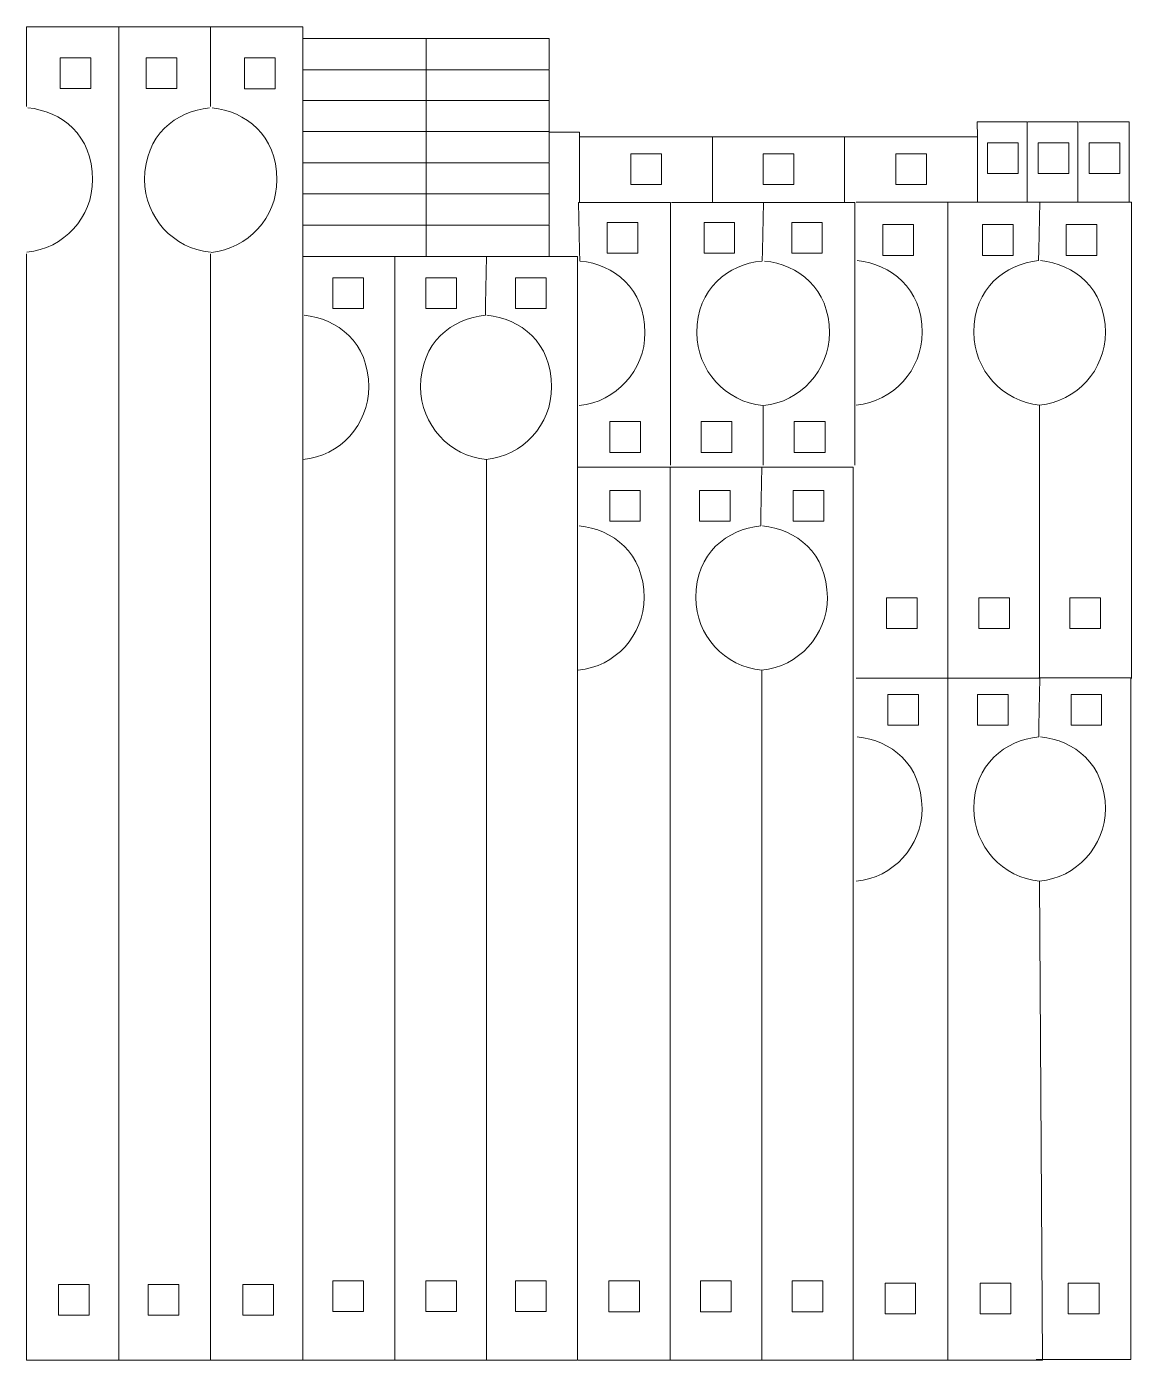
# Model space of a CAD drawing. Header units: inches. Extents: x -12 to 12, y -13.7 to 10.8.
# Drawn here: x -11.73 to -3.21, y -12.7 to -2.42 of the extents above; entities that cross this region are included whole.
import ezdxf

# ---------------------------------------------------------------- set-up
doc = ezdxf.new("R2010")
doc.units = ezdxf.units.IN
doc.header["$MEASUREMENT"] = 0
doc.layers.add('Layer 1', color=7, linetype='Continuous')

msp = doc.modelspace()

# ---------------------------------------------------------------- linework, layer by layer
at = {"layer": 'Layer 1', "color": 240, "lineweight": 9}
for points in [[(-11.47, -2.897), (-11.234, -2.897), (-11.234, -2.661), (-11.47, -2.661), (-11.47, -2.897)], [(-10.807, -2.897), (-10.571, -2.897), (-10.571, -2.661), (-10.807, -2.661), (-10.807, -2.897)], [(-10.049, -2.898), (-9.813, -2.898), (-9.813, -2.661), (-10.049, -2.661), (-10.049, -2.898)], [(-7.07, -3.637), (-6.834, -3.637), (-6.834, -3.401), (-7.07, -3.401), (-7.07, -3.637)], [(-6.052, -3.637), (-5.815, -3.637), (-5.815, -3.401), (-6.052, -3.401), (-6.052, -3.637)], [(-5.028, -3.637), (-4.792, -3.637), (-4.792, -3.401), (-5.028, -3.401), (-5.028, -3.637)], [(-7.253, -4.165), (-7.016, -4.165), (-7.016, -3.929), (-7.253, -3.929), (-7.253, -4.165)], [(-6.507, -4.165), (-6.271, -4.165), (-6.271, -3.929), (-6.507, -3.929), (-6.507, -4.165)], [(-5.831, -4.165), (-5.595, -4.165), (-5.595, -3.929), (-5.831, -3.929), (-5.831, -4.165)], [(-5.128, -4.182), (-4.892, -4.182), (-4.892, -3.945), (-5.128, -3.945), (-5.128, -4.182)], [(-4.36, -4.182), (-4.124, -4.182), (-4.124, -3.945), (-4.36, -3.945), (-4.36, -4.182)], [(-3.715, -4.182), (-3.478, -4.182), (-3.478, -3.945), (-3.715, -3.945), (-3.715, -4.182)], [(-9.369, -4.591), (-9.133, -4.591), (-9.133, -4.355), (-9.369, -4.355), (-9.369, -4.591)], [(-8.651, -4.591), (-8.415, -4.591), (-8.415, -4.355), (-8.651, -4.355), (-8.651, -4.591)], [(-7.96, -4.591), (-7.723, -4.591), (-7.723, -4.355), (-7.96, -4.355), (-7.96, -4.591)], [(-7.232, -5.7), (-6.996, -5.7), (-6.996, -5.463), (-7.232, -5.463), (-7.232, -5.7)], [(-6.528, -5.7), (-6.292, -5.7), (-6.292, -5.463), (-6.528, -5.463), (-6.528, -5.7)], [(-5.811, -5.7), (-5.574, -5.7), (-5.574, -5.463), (-5.811, -5.463), (-5.811, -5.7)], [(-7.234, -6.231), (-6.998, -6.231), (-6.998, -5.995), (-7.234, -5.995), (-7.234, -6.231)], [(-6.541, -6.231), (-6.305, -6.231), (-6.305, -5.995), (-6.541, -5.995), (-6.541, -6.231)], [(-5.82, -6.231), (-5.584, -6.231), (-5.584, -5.995), (-5.82, -5.995), (-5.82, -6.231)], [(-5.1, -7.057), (-4.864, -7.057), (-4.864, -6.82), (-5.1, -6.82), (-5.1, -7.057)], [(-4.388, -7.057), (-4.151, -7.057), (-4.151, -6.82), (-4.388, -6.82), (-4.388, -7.057)], [(-3.687, -7.057), (-3.451, -7.057), (-3.451, -6.82), (-3.687, -6.82), (-3.687, -7.057)], [(-5.09, -7.802), (-4.854, -7.802), (-4.854, -7.566), (-5.09, -7.566), (-5.09, -7.802)], [(-4.398, -7.802), (-4.161, -7.802), (-4.161, -7.566), (-4.398, -7.566), (-4.398, -7.802)], [(-3.677, -7.802), (-3.441, -7.802), (-3.441, -7.566), (-3.677, -7.566), (-3.677, -7.802)], [(-11.484, -12.348), (-11.247, -12.348), (-11.247, -12.112), (-11.484, -12.112), (-11.484, -12.348)], [(-10.793, -12.348), (-10.557, -12.348), (-10.557, -12.112), (-10.793, -12.112), (-10.793, -12.348)], [(-10.063, -12.349), (-9.827, -12.349), (-9.827, -12.113), (-10.063, -12.113), (-10.063, -12.349)], [(-9.369, -12.32), (-9.133, -12.32), (-9.133, -12.084), (-9.369, -12.084), (-9.369, -12.32)], [(-8.651, -12.32), (-8.415, -12.32), (-8.415, -12.084), (-8.651, -12.084), (-8.651, -12.32)], [(-7.96, -12.32), (-7.723, -12.32), (-7.723, -12.084), (-7.96, -12.084), (-7.96, -12.32)], [(-7.241, -12.322), (-7.004, -12.322), (-7.004, -12.085), (-7.241, -12.085), (-7.241, -12.322)], [(-6.534, -12.322), (-6.298, -12.322), (-6.298, -12.085), (-6.534, -12.085), (-6.534, -12.322)], [(-5.827, -12.322), (-5.591, -12.322), (-5.591, -12.085), (-5.827, -12.085), (-5.827, -12.322)], [(-5.111, -12.337), (-4.875, -12.337), (-4.875, -12.101), (-5.111, -12.101), (-5.111, -12.337)], [(-4.377, -12.337), (-4.141, -12.337), (-4.141, -12.101), (-4.377, -12.101), (-4.377, -12.337)], [(-3.698, -12.337), (-3.461, -12.337), (-3.461, -12.101), (-3.698, -12.101), (-3.698, -12.337)]]:
    msp.add_lwpolyline(points, close=True, dxfattribs=at)
for points, knots in [([(-11.73, -3.035), (-11.73, -3.035), (-11.73, -2.42), (-11.73, -2.42), (-11.73, -2.42), (-11.73, -2.42), (-11.021, -2.42), (-11.021, -2.42)], [0, 0, 0, 0, 0.333333, 0.333333, 0.333333, 0.333333, 1, 1, 1, 1]), ([(-10.311, -3.035), (-10.311, -3.035), (-10.311, -2.42), (-10.311, -2.42), (-10.311, -2.42), (-10.311, -2.42), (-11.02, -2.42), (-11.02, -2.42), (-11.02, -2.42), (-11.02, -2.42), (-11.02, -12.696), (-11.02, -12.696), (-11.02, -12.696), (-11.02, -12.696), (-10.311, -12.696), (-10.311, -12.696), (-10.311, -12.696), (-10.311, -12.696), (-10.311, -4.17), (-10.311, -4.17)], [0, 0, 0, 0, 0.166667, 0.166667, 0.166667, 0.166667, 0.333333, 0.333333, 0.333333, 0.333333, 0.5, 0.5, 0.5, 0.5, 0.666667, 0.666667, 0.666667, 0.666667, 1, 1, 1, 1]), ([(-10.309, -2.421), (-10.309, -2.421), (-9.601, -2.421), (-9.601, -2.421), (-9.601, -2.421), (-9.601, -2.421), (-9.601, -12.696), (-9.601, -12.696), (-9.601, -12.696), (-9.601, -12.696), (-10.309, -12.696), (-10.309, -12.696)], [0, 0, 0, 0, 0.25, 0.25, 0.25, 0.25, 0.5, 0.5, 0.5, 0.5, 1, 1, 1, 1]), ([(-9.595, -2.512), (-9.595, -2.512), (-8.65, -2.512), (-8.65, -2.512), (-8.65, -2.512), (-8.65, -2.512), (-8.65, -2.748), (-8.65, -2.748)], [0, 0, 0, 0, 0.333333, 0.333333, 0.333333, 0.333333, 1, 1, 1, 1]), ([(-8.646, -2.512), (-8.646, -2.512), (-7.701, -2.512), (-7.701, -2.512), (-7.701, -2.512), (-7.701, -2.512), (-7.701, -2.748), (-7.701, -2.748)], [0, 0, 0, 0, 0.333333, 0.333333, 0.333333, 0.333333, 1, 1, 1, 1]), ([(-9.595, -2.752), (-9.595, -2.752), (-8.65, -2.752), (-8.65, -2.752), (-8.65, -2.752), (-8.65, -2.752), (-8.65, -2.988), (-8.65, -2.988)], [0, 0, 0, 0, 0.333333, 0.333333, 0.333333, 0.333333, 1, 1, 1, 1]), ([(-8.646, -2.752), (-8.646, -2.752), (-7.701, -2.752), (-7.701, -2.752), (-7.701, -2.752), (-7.701, -2.752), (-7.701, -2.988), (-7.701, -2.988)], [0, 0, 0, 0, 0.333333, 0.333333, 0.333333, 0.333333, 1, 1, 1, 1]), ([(-11.721, -3.045), (-11.462, -3.071), (-11.221, -3.255), (-11.221, -3.598), (-11.221, -3.598), (-11.221, -3.89), (-11.443, -4.13), (-11.728, -4.158)], [0, 0, 0, 0, 0.333333, 0.333333, 0.333333, 0.333333, 1, 1, 1, 1]), ([(-10.32, -3.046), (-10.579, -3.071), (-10.82, -3.255), (-10.82, -3.598), (-10.82, -3.598), (-10.82, -3.89), (-10.598, -4.13), (-10.313, -4.158)], [0, 0, 0, 0, 0.333333, 0.333333, 0.333333, 0.333333, 1, 1, 1, 1]), ([(-10.3, -3.046), (-10.041, -3.072), (-9.8, -3.256), (-9.8, -3.599), (-9.8, -3.599), (-9.8, -3.891), (-10.023, -4.131), (-10.308, -4.159)], [0, 0, 0, 0, 0.333333, 0.333333, 0.333333, 0.333333, 1, 1, 1, 1]), ([(-9.595, -2.988), (-9.595, -2.988), (-8.65, -2.988), (-8.65, -2.988), (-8.65, -2.988), (-8.65, -2.988), (-8.65, -3.224), (-8.65, -3.224)], [0, 0, 0, 0, 0.333333, 0.333333, 0.333333, 0.333333, 1, 1, 1, 1]), ([(-8.646, -2.988), (-8.646, -2.988), (-7.701, -2.988), (-7.701, -2.988), (-7.701, -2.988), (-7.701, -2.988), (-7.701, -3.224), (-7.701, -3.224)], [0, 0, 0, 0, 0.333333, 0.333333, 0.333333, 0.333333, 1, 1, 1, 1]), ([(-4.399, -3.269), (-4.399, -3.269), (-4.401, -3.153), (-4.401, -3.153), (-4.401, -3.153), (-4.401, -3.153), (-4.014, -3.153), (-4.014, -3.153), (-4.014, -3.153), (-4.014, -3.153), (-4.014, -3.771), (-4.014, -3.771)], [0, 0, 0, 0, 0.25, 0.25, 0.25, 0.25, 0.5, 0.5, 0.5, 0.5, 1, 1, 1, 1]), ([(-4.011, -3.153), (-4.011, -3.153), (-3.624, -3.153), (-3.624, -3.153), (-3.624, -3.153), (-3.624, -3.153), (-3.624, -3.771), (-3.624, -3.771)], [0, 0, 0, 0, 0.333333, 0.333333, 0.333333, 0.333333, 1, 1, 1, 1]), ([(-3.617, -3.153), (-3.617, -3.153), (-3.23, -3.153), (-3.23, -3.153), (-3.23, -3.153), (-3.23, -3.153), (-3.23, -3.771), (-3.23, -3.771)], [0, 0, 0, 0, 0.333333, 0.333333, 0.333333, 0.333333, 1, 1, 1, 1]), ([(-9.595, -3.228), (-9.595, -3.228), (-8.65, -3.228), (-8.65, -3.228), (-8.65, -3.228), (-8.65, -3.228), (-8.65, -3.464), (-8.65, -3.464)], [0, 0, 0, 0, 0.333333, 0.333333, 0.333333, 0.333333, 1, 1, 1, 1]), ([(-8.646, -3.228), (-8.646, -3.228), (-7.701, -3.228), (-7.701, -3.228), (-7.701, -3.228), (-7.701, -3.228), (-7.701, -3.464), (-7.701, -3.464)], [0, 0, 0, 0, 0.333333, 0.333333, 0.333333, 0.333333, 1, 1, 1, 1]), ([(-7.466, -3.775), (-7.466, -3.775), (-7.466, -3.234), (-7.466, -3.234), (-7.466, -3.234), (-7.466, -3.234), (-7.702, -3.234), (-7.702, -3.234)], [0, 0, 0, 0, 0.333333, 0.333333, 0.333333, 0.333333, 1, 1, 1, 1]), ([(-7.462, -3.269), (-7.462, -3.269), (-6.441, -3.269), (-6.441, -3.269), (-6.441, -3.269), (-6.441, -3.269), (-6.441, -3.769), (-6.441, -3.769)], [0, 0, 0, 0, 0.333333, 0.333333, 0.333333, 0.333333, 1, 1, 1, 1]), ([(-6.444, -3.269), (-6.444, -3.269), (-5.423, -3.269), (-5.423, -3.269), (-5.423, -3.269), (-5.423, -3.269), (-5.423, -3.769), (-5.423, -3.769)], [0, 0, 0, 0, 0.333333, 0.333333, 0.333333, 0.333333, 1, 1, 1, 1]), ([(-5.42, -3.269), (-5.42, -3.269), (-4.399, -3.269), (-4.399, -3.269), (-4.399, -3.269), (-4.399, -3.269), (-4.399, -3.769), (-4.399, -3.769)], [0, 0, 0, 0, 0.333333, 0.333333, 0.333333, 0.333333, 1, 1, 1, 1]), ([(-4.32, -3.551), (-4.32, -3.551), (-4.32, -3.315), (-4.32, -3.315), (-4.32, -3.315), (-4.32, -3.315), (-4.084, -3.315), (-4.084, -3.315), (-4.084, -3.315), (-4.084, -3.315), (-4.084, -3.551), (-4.084, -3.551), (-4.084, -3.551), (-4.084, -3.551), (-4.32, -3.551), (-4.32, -3.551)], [0, 0, 0, 0, 0.2, 0.2, 0.2, 0.2, 0.4, 0.4, 0.4, 0.4, 0.6, 0.6, 0.6, 0.6, 1, 1, 1, 1]), ([(-3.93, -3.551), (-3.93, -3.551), (-3.93, -3.315), (-3.93, -3.315), (-3.93, -3.315), (-3.93, -3.315), (-3.694, -3.315), (-3.694, -3.315), (-3.694, -3.315), (-3.694, -3.315), (-3.694, -3.551), (-3.694, -3.551), (-3.694, -3.551), (-3.694, -3.551), (-3.93, -3.551), (-3.93, -3.551)], [0, 0, 0, 0, 0.2, 0.2, 0.2, 0.2, 0.4, 0.4, 0.4, 0.4, 0.6, 0.6, 0.6, 0.6, 1, 1, 1, 1]), ([(-3.537, -3.551), (-3.537, -3.551), (-3.537, -3.315), (-3.537, -3.315), (-3.537, -3.315), (-3.537, -3.315), (-3.3, -3.315), (-3.3, -3.315), (-3.3, -3.315), (-3.3, -3.315), (-3.3, -3.551), (-3.3, -3.551), (-3.3, -3.551), (-3.3, -3.551), (-3.537, -3.551), (-3.537, -3.551)], [0, 0, 0, 0, 0.2, 0.2, 0.2, 0.2, 0.4, 0.4, 0.4, 0.4, 0.6, 0.6, 0.6, 0.6, 1, 1, 1, 1]), ([(-9.595, -3.468), (-9.595, -3.468), (-8.65, -3.468), (-8.65, -3.468), (-8.65, -3.468), (-8.65, -3.468), (-8.65, -3.705), (-8.65, -3.705)], [0, 0, 0, 0, 0.333333, 0.333333, 0.333333, 0.333333, 1, 1, 1, 1]), ([(-8.646, -3.468), (-8.646, -3.468), (-7.701, -3.468), (-7.701, -3.468), (-7.701, -3.468), (-7.701, -3.468), (-7.701, -3.705), (-7.701, -3.705)], [0, 0, 0, 0, 0.333333, 0.333333, 0.333333, 0.333333, 1, 1, 1, 1]), ([(-9.595, -3.709), (-9.595, -3.709), (-8.65, -3.709), (-8.65, -3.709), (-8.65, -3.709), (-8.65, -3.709), (-8.65, -3.945), (-8.65, -3.945)], [0, 0, 0, 0, 0.333333, 0.333333, 0.333333, 0.333333, 1, 1, 1, 1]), ([(-8.646, -3.709), (-8.646, -3.709), (-7.701, -3.709), (-7.701, -3.709), (-7.701, -3.709), (-7.701, -3.709), (-7.701, -3.945), (-7.701, -3.945)], [0, 0, 0, 0, 0.333333, 0.333333, 0.333333, 0.333333, 1, 1, 1, 1]), ([(-7.465, -4.226), (-7.465, -4.226), (-7.466, -4.144), (-7.466, -4.144), (-7.466, -4.144), (-7.466, -4.144), (-7.474, -3.775), (-7.474, -3.775), (-7.474, -3.775), (-7.474, -3.775), (-6.766, -3.775), (-6.766, -3.775), (-6.766, -3.775), (-6.766, -3.775), (-6.766, -5.799), (-6.766, -5.799)], [0, 0, 0, 0, 0.2, 0.2, 0.2, 0.2, 0.4, 0.4, 0.4, 0.4, 0.6, 0.6, 0.6, 0.6, 1, 1, 1, 1]), ([(-6.058, -4.226), (-6.058, -4.226), (-6.057, -4.144), (-6.057, -4.144), (-6.057, -4.144), (-6.057, -4.144), (-6.049, -3.775), (-6.049, -3.775), (-6.049, -3.775), (-6.049, -3.775), (-6.758, -3.775), (-6.758, -3.775)], [0, 0, 0, 0, 0.25, 0.25, 0.25, 0.25, 0.5, 0.5, 0.5, 0.5, 1, 1, 1, 1]), ([(-6.053, -3.775), (-6.053, -3.775), (-5.344, -3.775), (-5.344, -3.775), (-5.344, -3.775), (-5.344, -3.775), (-5.344, -5.799), (-5.344, -5.799)], [0, 0, 0, 0, 0.333333, 0.333333, 0.333333, 0.333333, 1, 1, 1, 1]), ([(-3.927, -4.223), (-3.927, -4.223), (-3.926, -4.141), (-3.926, -4.141), (-3.926, -4.141), (-3.926, -4.141), (-3.918, -3.772), (-3.918, -3.772), (-3.918, -3.772), (-3.918, -3.772), (-4.626, -3.772), (-4.626, -3.772), (-4.626, -3.772), (-4.626, -3.772), (-4.626, -7.442), (-4.626, -7.442)], [0, 0, 0, 0, 0.2, 0.2, 0.2, 0.2, 0.4, 0.4, 0.4, 0.4, 0.6, 0.6, 0.6, 0.6, 1, 1, 1, 1]), ([(-3.921, -3.772), (-3.921, -3.772), (-3.212, -3.772), (-3.212, -3.772), (-3.212, -3.772), (-3.212, -3.772), (-3.212, -7.442), (-3.212, -7.442)], [0, 0, 0, 0, 0.333333, 0.333333, 0.333333, 0.333333, 1, 1, 1, 1]), ([(-9.595, -3.949), (-9.595, -3.949), (-8.65, -3.949), (-8.65, -3.949), (-8.65, -3.949), (-8.65, -3.949), (-8.65, -4.185), (-8.65, -4.185)], [0, 0, 0, 0, 0.333333, 0.333333, 0.333333, 0.333333, 1, 1, 1, 1]), ([(-8.646, -3.949), (-8.646, -3.949), (-7.701, -3.949), (-7.701, -3.949), (-7.701, -3.949), (-7.701, -3.949), (-7.701, -4.185), (-7.701, -4.185)], [0, 0, 0, 0, 0.333333, 0.333333, 0.333333, 0.333333, 1, 1, 1, 1]), ([(-11.021, -12.696), (-11.021, -12.696), (-11.73, -12.696), (-11.73, -12.696), (-11.73, -12.696), (-11.73, -12.696), (-11.73, -4.17), (-11.73, -4.17)], [0, 0, 0, 0, 0.333333, 0.333333, 0.333333, 0.333333, 1, 1, 1, 1]), ([(-8.192, -4.643), (-8.192, -4.643), (-8.192, -4.561), (-8.192, -4.561), (-8.192, -4.561), (-8.192, -4.561), (-8.183, -4.192), (-8.183, -4.192), (-8.183, -4.192), (-8.183, -4.192), (-8.892, -4.192), (-8.892, -4.192), (-8.892, -4.192), (-8.892, -4.192), (-8.892, -12.696), (-8.892, -12.696), (-8.892, -12.696), (-8.892, -12.696), (-8.183, -12.696), (-8.183, -12.696), (-8.183, -12.696), (-8.183, -12.696), (-8.185, -5.756), (-8.185, -5.756)], [0, 0, 0, 0, 0.142857, 0.142857, 0.142857, 0.142857, 0.285714, 0.285714, 0.285714, 0.285714, 0.428571, 0.428571, 0.428571, 0.428571, 0.571429, 0.571429, 0.571429, 0.571429, 0.714286, 0.714286, 0.714286, 0.714286, 1, 1, 1, 1]), ([(-8.191, -4.192), (-8.191, -4.192), (-7.482, -4.192), (-7.482, -4.192), (-7.482, -4.192), (-7.482, -4.192), (-7.482, -12.696), (-7.482, -12.696), (-7.482, -12.696), (-7.482, -12.696), (-8.191, -12.696), (-8.191, -12.696)], [0, 0, 0, 0, 0.25, 0.25, 0.25, 0.25, 0.5, 0.5, 0.5, 0.5, 1, 1, 1, 1]), ([(-7.461, -4.226), (-7.202, -4.252), (-6.962, -4.436), (-6.962, -4.778), (-6.962, -4.778), (-6.962, -5.07), (-7.184, -5.311), (-7.469, -5.339)], [0, 0, 0, 0, 0.333333, 0.333333, 0.333333, 0.333333, 1, 1, 1, 1]), ([(-6.062, -4.226), (-6.321, -4.252), (-6.562, -4.436), (-6.562, -4.778), (-6.562, -4.778), (-6.562, -5.07), (-6.339, -5.311), (-6.054, -5.339)], [0, 0, 0, 0, 0.333333, 0.333333, 0.333333, 0.333333, 1, 1, 1, 1]), ([(-6.04, -4.226), (-5.781, -4.252), (-5.54, -4.436), (-5.54, -4.778), (-5.54, -4.778), (-5.54, -5.07), (-5.763, -5.311), (-6.048, -5.339)], [0, 0, 0, 0, 0.333333, 0.333333, 0.333333, 0.333333, 1, 1, 1, 1]), ([(-5.325, -4.223), (-5.066, -4.249), (-4.825, -4.433), (-4.825, -4.775), (-4.825, -4.775), (-4.825, -5.068), (-5.048, -5.308), (-5.333, -5.336)], [0, 0, 0, 0, 0.333333, 0.333333, 0.333333, 0.333333, 1, 1, 1, 1]), ([(-3.927, -4.223), (-4.186, -4.249), (-4.426, -4.433), (-4.426, -4.775), (-4.426, -4.775), (-4.426, -5.068), (-4.204, -5.308), (-3.919, -5.336)], [0, 0, 0, 0, 0.333333, 0.333333, 0.333333, 0.333333, 1, 1, 1, 1]), ([(-3.912, -4.223), (-3.653, -4.249), (-3.412, -4.433), (-3.412, -4.775), (-3.412, -4.775), (-3.412, -5.068), (-3.634, -5.308), (-3.919, -5.336)], [0, 0, 0, 0, 0.333333, 0.333333, 0.333333, 0.333333, 1, 1, 1, 1]), ([(-9.591, -4.643), (-9.333, -4.669), (-9.092, -4.853), (-9.092, -5.195), (-9.092, -5.195), (-9.092, -5.488), (-9.314, -5.728), (-9.599, -5.756)], [0, 0, 0, 0, 0.333333, 0.333333, 0.333333, 0.333333, 1, 1, 1, 1]), ([(-8.192, -4.643), (-8.451, -4.669), (-8.692, -4.853), (-8.692, -5.195), (-8.692, -5.195), (-8.692, -5.488), (-8.469, -5.728), (-8.185, -5.756)], [0, 0, 0, 0, 0.333333, 0.333333, 0.333333, 0.333333, 1, 1, 1, 1]), ([(-8.182, -4.643), (-7.923, -4.669), (-7.682, -4.853), (-7.682, -5.195), (-7.682, -5.195), (-7.682, -5.488), (-7.905, -5.728), (-8.19, -5.756)], [0, 0, 0, 0, 0.333333, 0.333333, 0.333333, 0.333333, 1, 1, 1, 1]), ([(-6.07, -6.267), (-6.07, -6.267), (-6.069, -6.185), (-6.069, -6.185), (-6.069, -6.185), (-6.069, -6.185), (-6.061, -5.815), (-6.061, -5.815), (-6.061, -5.815), (-6.061, -5.815), (-6.769, -5.815), (-6.769, -5.815), (-6.769, -5.815), (-6.769, -5.815), (-6.769, -12.694), (-6.769, -12.694), (-6.769, -12.694), (-6.769, -12.694), (-6.061, -12.694), (-6.061, -12.694), (-6.061, -12.694), (-6.061, -12.694), (-6.062, -7.379), (-6.062, -7.379)], [0, 0, 0, 0, 0.142857, 0.142857, 0.142857, 0.142857, 0.285714, 0.285714, 0.285714, 0.285714, 0.428571, 0.428571, 0.428571, 0.428571, 0.571429, 0.571429, 0.571429, 0.571429, 0.714286, 0.714286, 0.714286, 0.714286, 1, 1, 1, 1]), ([(-6.065, -5.815), (-6.065, -5.815), (-5.356, -5.815), (-5.356, -5.815), (-5.356, -5.815), (-5.356, -5.815), (-5.356, -12.694), (-5.356, -12.694), (-5.356, -12.694), (-5.356, -12.694), (-6.064, -12.694), (-6.064, -12.694)], [0, 0, 0, 0, 0.25, 0.25, 0.25, 0.25, 0.5, 0.5, 0.5, 0.5, 1, 1, 1, 1]), ([(-7.469, -6.267), (-7.21, -6.292), (-6.969, -6.476), (-6.969, -6.819), (-6.969, -6.819), (-6.969, -7.111), (-7.192, -7.351), (-7.477, -7.379)], [0, 0, 0, 0, 0.333333, 0.333333, 0.333333, 0.333333, 1, 1, 1, 1]), ([(-6.07, -6.267), (-6.329, -6.292), (-6.57, -6.476), (-6.57, -6.819), (-6.57, -6.819), (-6.57, -7.111), (-6.347, -7.351), (-6.062, -7.379)], [0, 0, 0, 0, 0.333333, 0.333333, 0.333333, 0.333333, 1, 1, 1, 1]), ([(-6.056, -6.267), (-5.797, -6.292), (-5.556, -6.476), (-5.556, -6.819), (-5.556, -6.819), (-5.556, -7.111), (-5.778, -7.351), (-6.063, -7.379)], [0, 0, 0, 0, 0.333333, 0.333333, 0.333333, 0.333333, 1, 1, 1, 1]), ([(-3.926, -7.893), (-3.926, -7.893), (-3.925, -7.811), (-3.925, -7.811), (-3.925, -7.811), (-3.925, -7.811), (-3.917, -7.441), (-3.917, -7.441), (-3.917, -7.441), (-3.917, -7.441), (-4.626, -7.441), (-4.626, -7.441), (-4.626, -7.441), (-4.626, -7.441), (-4.626, -12.695), (-4.626, -12.695), (-4.626, -12.695), (-4.626, -12.695), (-3.897, -12.695), (-3.897, -12.695), (-3.897, -12.695), (-3.897, -12.695), (-3.919, -9.005), (-3.919, -9.005)], [0, 0, 0, 0, 0.142857, 0.142857, 0.142857, 0.142857, 0.285714, 0.285714, 0.285714, 0.285714, 0.428571, 0.428571, 0.428571, 0.428571, 0.571429, 0.571429, 0.571429, 0.571429, 0.714286, 0.714286, 0.714286, 0.714286, 1, 1, 1, 1]), ([(-3.925, -7.437), (-3.925, -7.437), (-3.216, -7.437), (-3.216, -7.437), (-3.216, -7.437), (-3.216, -7.437), (-3.216, -12.691), (-3.216, -12.691), (-3.216, -12.691), (-3.216, -12.691), (-3.945, -12.691), (-3.945, -12.691)], [0, 0, 0, 0, 0.25, 0.25, 0.25, 0.25, 0.5, 0.5, 0.5, 0.5, 1, 1, 1, 1]), ([(-5.325, -7.893), (-5.066, -7.918), (-4.826, -8.102), (-4.826, -8.445), (-4.826, -8.445), (-4.826, -8.737), (-5.048, -8.977), (-5.333, -9.005)], [0, 0, 0, 0, 0.333333, 0.333333, 0.333333, 0.333333, 1, 1, 1, 1]), ([(-3.926, -7.893), (-4.185, -7.918), (-4.426, -8.102), (-4.426, -8.445), (-4.426, -8.445), (-4.426, -8.737), (-4.203, -8.977), (-3.919, -9.005)], [0, 0, 0, 0, 0.333333, 0.333333, 0.333333, 0.333333, 1, 1, 1, 1]), ([(-3.912, -7.893), (-3.653, -7.918), (-3.412, -8.102), (-3.412, -8.445), (-3.412, -8.445), (-3.412, -8.737), (-3.635, -8.977), (-3.92, -9.005)], [0, 0, 0, 0, 0.333333, 0.333333, 0.333333, 0.333333, 1, 1, 1, 1])]:
    msp.add_open_spline(points, degree=3, knots=knots, dxfattribs=at)
for points in [[(-5.334, -3.772), (-5.334, -3.772), (-4.625, -3.772), (-4.625, -3.772)], [(-9.601, -4.192), (-9.601, -4.192), (-8.892, -4.192), (-8.892, -4.192)], [(-6.05, -5.799), (-6.05, -5.799), (-6.051, -5.339), (-6.051, -5.339)], [(-3.919, -7.442), (-3.919, -7.442), (-3.919, -5.336), (-3.919, -5.336)], [(-7.478, -5.815), (-7.478, -5.815), (-6.769, -5.815), (-6.769, -5.815)], [(-5.334, -7.441), (-5.334, -7.441), (-4.626, -7.441), (-4.626, -7.441)], [(-8.892, -12.696), (-8.892, -12.696), (-9.601, -12.696), (-9.601, -12.696)], [(-6.769, -12.694), (-6.769, -12.694), (-7.478, -12.694), (-7.478, -12.694)], [(-4.626, -12.695), (-4.626, -12.695), (-5.355, -12.695), (-5.355, -12.695)]]:
    msp.add_open_spline(points, degree=3, dxfattribs=at)

doc.saveas('drawing.dxf')
